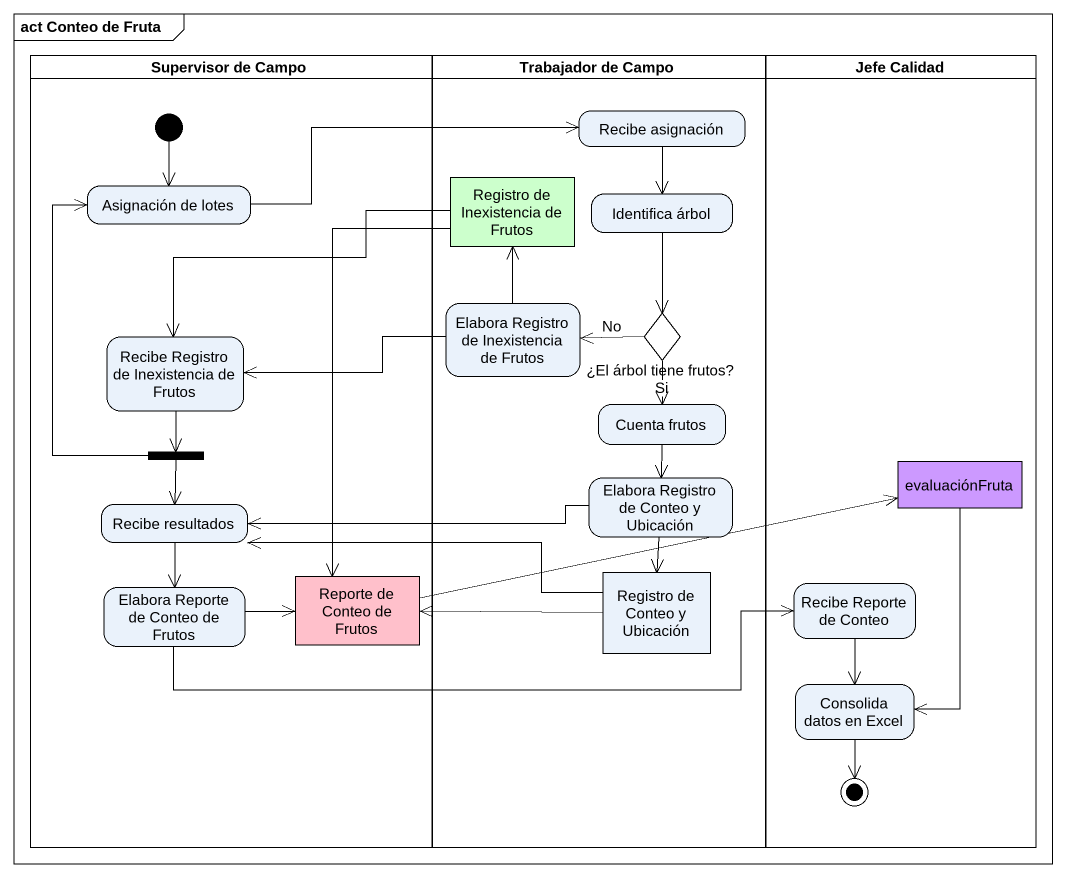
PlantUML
@startuml
mainframe act Conteo de Fruta
hide empty description
state "Supervisor de Campo" as Supervisor_de_Campo <<partition>> {
  state "Asignación de lotes" as Asignación_de_lotes
  state "Recibe Registro de Inexistencia de Frutos" as Recibe_Registro_de
  state "Recibe resultados" as Recibe_resultados
  state fork1 <<fork>>
  state "Elabora Reporte de Conteo de Frutos" as Elabora_Reporte_de_Conteo
  state "Reporte de Conteo de Frutos" as Reporte_de_Conteo_de_Frutos <<object>> #FFC0CB
  [*] --> Asignación_de_lotes
}
state "Trabajador de Campo" as Trabajador_de_Campo <<partition>> {
  state "Recibe asignación" as Recibe_asignación
  state "Registro de Inexistencia de Frutos" as Registro_de_Inexistencia_de <<object>> #CCFFCC
  state "Identifica árbol" as Identifica_árbol
  state "Elabora Registro de Inexistencia de Frutos" as Elabora_Registro_de
  state "¿El árbol tiene frutos?" as El_árbol_tiene_frutos <<choice>>
  state "Cuenta frutos" as Cuenta_frutos
  state "Elabora Registro de Conteo y Ubicación" as Elabora_Registro_de_Conteo
  state "Registro de Conteo y Ubicación" as Registro_de_Conteo_y <<object>>
}
state "Jefe Calidad" as Jefe_Calidad <<partition>> {
  state evaluaciónFruta <<object>> #CC99FF
  state "Recibe Reporte de Conteo" as Recibe_Reporte_de_Conteo
  state "Consolida datos en Excel" as Consolida_datos_en_Excel
  Consolida_datos_en_Excel --> [*]
}
Recibe_asignación --> Identifica_árbol
Asignación_de_lotes -right-> Recibe_asignación
Registro_de_Inexistencia_de -left-> Recibe_Registro_de
Registro_de_Inexistencia_de --> Reporte_de_Conteo_de_Frutos
Identifica_árbol --> El_árbol_tiene_frutos
Elabora_Registro_de -up-> Registro_de_Inexistencia_de
Elabora_Registro_de -left-> Recibe_Registro_de
El_árbol_tiene_frutos -left-> Elabora_Registro_de : No
El_árbol_tiene_frutos --> Cuenta_frutos : Si
Recibe_Registro_de --> fork1
Cuenta_frutos --> Elabora_Registro_de_Conteo
Recibe_resultados --> Elabora_Reporte_de_Conteo
fork1 -up-> Asignación_de_lotes
fork1 --> Recibe_resultados
Elabora_Registro_de_Conteo -left-> Recibe_resultados
Elabora_Registro_de_Conteo --> Registro_de_Conteo_y
evaluaciónFruta --> Consolida_datos_en_Excel
Registro_de_Conteo_y -left-> Recibe_resultados
Registro_de_Conteo_y -left-> Reporte_de_Conteo_de_Frutos
Elabora_Reporte_de_Conteo -right-> Reporte_de_Conteo_de_Frutos
Elabora_Reporte_de_Conteo -right-> Recibe_Reporte_de_Conteo
Reporte_de_Conteo_de_Frutos -right-> evaluaciónFruta
Recibe_Reporte_de_Conteo --> Consolida_datos_en_Excel
@enduml
